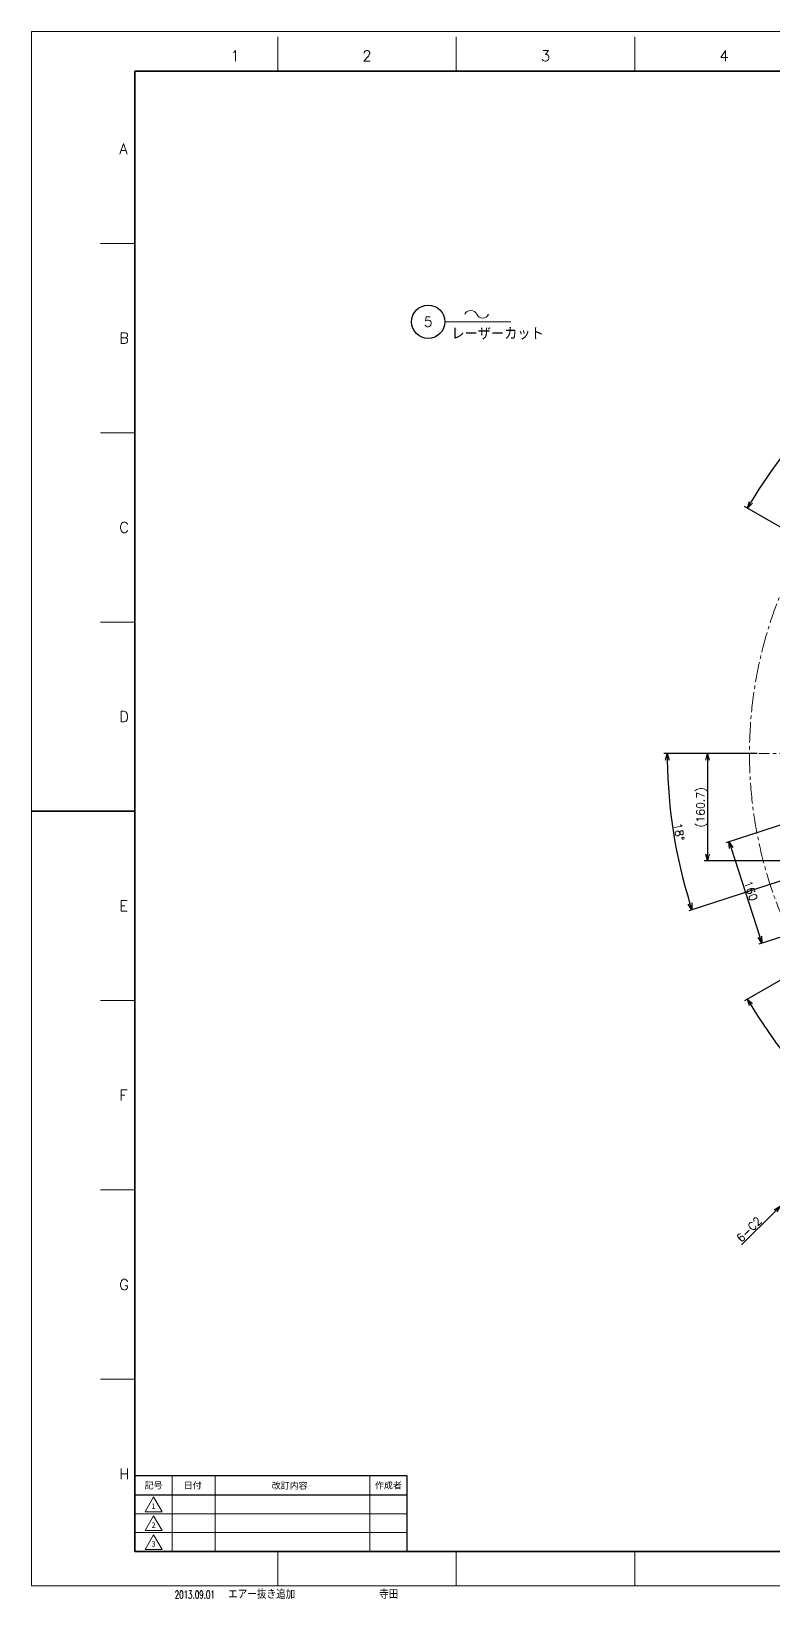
# Model space of a CAD drawing. Header units: millimetres. Extents: x 0 to 3313, y -19 to 2332.
# Drawn here: x 0 to 1113, y -19 to 2332 of the extents above; entities that cross this region are included whole.
import ezdxf
from ezdxf import colors
from ezdxf.entities.mleader import LeaderData, LeaderLine
from ezdxf.enums import TextEntityAlignment as Align
from ezdxf.math import Vec2, Vec3

# ---------------------------------------------------------------- set-up
doc = ezdxf.new("R2010")
doc.units = ezdxf.units.MM
doc.header["$LTSCALE"] = 1.6
doc.header["$PDMODE"] = 99
doc.header["$PDSIZE"] = 1
doc.linetypes.add('CENTER2', pattern=[28.575, 19.05, -3.175, 3.175, -3.175])
for name, color, linetype, lineweight in [('05_CENTER', 4, 'CENTER2', 13), ('08_DIM', 3, 'Continuous', 13), ('90_FRAME', 5, 'Continuous', 35)]:
    doc.layers.add(name, color=color, linetype=linetype, lineweight=lineweight)
doc.layers.add('91_BLANK', color=5, linetype='Continuous', lineweight=0, plot=False)
doc.styles.add('KSS_TXT', font='txt.shx', dxfattribs={"bigfont": 'extfont2.shx'})
doc.styles.add('MS_G', font='MS Gothic.ttf')
doc.styles.get("Standard").update_dxf_attribs({"font": 'txt.shx', "bigfont": 'extfont2.shx'})
doc.styles.add('表題用', font='MS PGothic.ttf')
doc.dimstyles.new('KSS_DIM', dxfattribs={"dimscale": 4, "dimtxt": 3, "dimasz": 2.5, "dimexe": 1.25, "dimexo": 0.625, "dimtad": 1, "dimdsep": 46, "dimtxsty": 'KSS_TXT', "dimblk": 'OPEN30', "dimcen": 0, "dimazin": 2, "dimtfac": 0.75, "dimtmove": 0, "dimatfit": 3, "dimldrblk": 'OPEN30', "dimfxl": 1.25, "dimtolj": 1, "dimarcsym": 0})

# ---------------------------------------------------------------- blocks, each defined once
blk = doc.blocks.new('AM_BALLOON1')
at = {"transparency": 16777216}
blk.add_circle((0, 0), 5, dxfattribs=at)
blk.add_attdef('B_NUMBER', text='', height=3, dxfattribs=at).set_placement((0, 0), align=Align.MIDDLE_CENTER)
blk = doc.blocks.new('_OPEN')
at = {"color": 0, "linetype": 'ByBlock'}
for p, q in [((-1, 0.17), (0, 0)), ((0, 0), (-1, -0.17)), ((0, 0), (-1, 0))]:
    blk.add_line(p, q, dxfattribs=at)
blk = doc.blocks.new('_Open30')
at = {"color": 0, "linetype": 'ByBlock', "lineweight": -2}
for p, q in [((-1, 0.27), (0, 0)), ((0, 0), (-1, -0.27)), ((0, 0), (-1, 0))]:
    blk.add_line(p, q, dxfattribs=at)
blk = doc.blocks.new('*D145')
at = {"layer": '08_DIM', "color": 0, "lineweight": -2, "transparency": 16777216}
for p, q in [((1088.4, 1248.3), (948.5, 1248.3)), ((1142.8, 1063.4), (985.8, 1012.4))]:
    blk.add_line(p, q, dxfattribs=at)
blk.add_arc((1711.9, 1248.3), 758.4, 180.7555, 197.2445, dxfattribs=at)
at = {"layer": 'Defpoints', "color": 0, "transparency": 16777216}
for p in [(1090.9, 1248.3), (2432.6, 1248.3), (957.6, 1169), (1290.1, 1111.2), (1145.2, 1064.2)]:
    blk.add_point(p, dxfattribs=at)
at = {"layer": '08_DIM', "color": 0, "lineweight": -2, "transparency": 16777216, "xscale": 10, "yscale": 10, "zscale": 10}
for p, rotation in [((953.5, 1248.3), 90.37774949348595), ((990.6, 1013.9), 287.6222505024008)]:
    blk.add_blockref('_Open30', p, dxfattribs=dict(at, rotation=rotation))
at = {"layer": '08_DIM', "color": 0, "transparency": 16777216, "insert": (971.2, 1131), "char_height": 12, "attachment_point": 5, "rotation": 279, "style": 'KSS_TXT'}
blk.add_mtext('\\A1;18%%d', dxfattribs=at)
blk = doc.blocks.new('*D146')
at = {"layer": '08_DIM', "color": 0, "lineweight": -2, "transparency": 16777216}
for p, q in [((1088.4, 1248.3), (1008.9, 1248.3)), ((1013.9, 1238.3), (1013.9, 1097.6)), ((1214.8, 1087.6), (1008.9, 1087.6))]:
    blk.add_line(p, q, dxfattribs=at)
at = {"layer": 'Defpoints', "color": 0, "transparency": 16777216}
for p in [(1090.9, 1248.3), (1013.9, 1087.6), (1217.3, 1087.6)]:
    blk.add_point(p, dxfattribs=at)
at = {"layer": '08_DIM', "color": 0, "lineweight": -2, "transparency": 16777216, "xscale": 10, "yscale": 10, "zscale": 10}
for p, rotation in [((1013.9, 1248.3), 90), ((1013.9, 1087.6), 270)]:
    blk.add_blockref('_Open30', p, dxfattribs=dict(at, rotation=rotation))
at = {"layer": '08_DIM', "color": 0, "transparency": 16777216, "insert": (1005.4, 1167.9), "char_height": 12, "attachment_point": 5, "rotation": 90, "style": 'KSS_TXT'}
blk.add_mtext('\\A1;(160.7)', dxfattribs=at)
blk = doc.blocks.new('*D150')
at = {"layer": '08_DIM', "color": 0, "lineweight": -2, "transparency": 16777216}
for p, q in [((1152.2, 1150.6), (1041.3, 1114.5)), ((1049.2, 1106.6), (1092.4, 973.4)), ((1201.6, 998.4), (1090.8, 962.4))]:
    blk.add_line(p, q, dxfattribs=at)
at = {"layer": 'Defpoints', "color": 0, "transparency": 16777216}
for p in [(1154.5, 1151.3), (1204, 999.2), (1095.5, 963.9)]:
    blk.add_point(p, dxfattribs=at)
at = {"layer": '08_DIM', "color": 0, "lineweight": -2, "transparency": 16777216, "xscale": 10, "yscale": 10, "zscale": 10}
for p, rotation in [((1046.1, 1116.1), 108.0000000004103), ((1095.5, 963.9), 288.0000000004104)]:
    blk.add_blockref('_Open30', p, dxfattribs=dict(at, rotation=rotation))
at = {"layer": '08_DIM', "color": 0, "transparency": 16777216, "insert": (1078.9, 1042.6), "char_height": 12, "attachment_point": 5, "rotation": 288, "style": 'KSS_TXT'}
blk.add_mtext('\\A1;160', dxfattribs=at)
blk = doc.blocks.new('*D156')
at = {"layer": '08_DIM', "color": 0, "lineweight": -2, "transparency": 16777216}
for p, q in [((1387.8, 1809.6), (1341.1, 1890.5)), ((1150.5, 1572.4), (1069.6, 1619.1))]:
    blk.add_line(p, q, dxfattribs=at)
blk.add_arc((1711.9, 1248.3), 736.6, 120.7778, 149.2222, dxfattribs=at)
at = {"layer": 'Defpoints', "color": 0, "transparency": 16777216}
for p in [(1238.4, 1812.6), (1389, 1807.4), (1399.7, 1789), (1152.7, 1571.1), (1171.2, 1560.5)]:
    blk.add_point(p, dxfattribs=at)
at = {"layer": '08_DIM', "color": 0, "lineweight": -2, "transparency": 16777216, "xscale": 10, "yscale": 10, "zscale": 10}
for p, rotation in [((1343.6, 1886.2), 30.38892138266085), ((1073.9, 1616.6), 239.6110786173658)]:
    blk.add_blockref('_Open30', p, dxfattribs=dict(at, rotation=rotation))
at = {"layer": '08_DIM', "color": 0, "transparency": 16777216, "insert": (1185, 1775.2), "char_height": 12, "attachment_point": 5, "rotation": 45, "style": 'KSS_TXT'}
blk.add_mtext('\\A1;30%%d', dxfattribs=at)
blk = doc.blocks.new('*D162')
at = {"layer": '08_DIM', "color": 0, "lineweight": -2, "transparency": 16777216}
for p, q in [((1150.5, 924.2), (1069.6, 877.5)), ((1387.8, 687), (1341.1, 606))]:
    blk.add_line(p, q, dxfattribs=at)
blk.add_arc((1711.9, 1248.3), 736.6, 210.7778, 239.2222, dxfattribs=at)
at = {"layer": 'Defpoints', "color": 0, "transparency": 16777216}
for p in [(1152.7, 925.5), (1171.2, 936.1), (1147.6, 774.8), (1399.7, 707.6), (1389, 689.1)]:
    blk.add_point(p, dxfattribs=at)
at = {"layer": '08_DIM', "color": 0, "lineweight": -2, "transparency": 16777216, "xscale": 10, "yscale": 10, "zscale": 10}
for p, rotation in [((1073.9, 880), 120.3889213826341), ((1343.6, 610.4), 329.6110786173392)]:
    blk.add_blockref('_Open30', p, dxfattribs=dict(at, rotation=rotation))
at = {"layer": '08_DIM', "color": 0, "transparency": 16777216, "insert": (1197, 733.4), "char_height": 12, "attachment_point": 5, "rotation": 315, "style": 'KSS_TXT'}
blk.add_mtext('\\A1;30%%d', dxfattribs=at)
blk = doc.blocks.new('*D183')
at = {"layer": '08_DIM', "color": 0, "lineweight": -2, "transparency": 16777216}
blk.add_line((1115.8, 562.2), (1064.9, 511.3), dxfattribs=at)
at = {"layer": 'Defpoints', "color": 0, "transparency": 16777216}
for p in [(1122.9, 569.3), (1041.7, 488.1), (1041.7, 488.1)]:
    blk.add_point(p, dxfattribs=at)
at = {"layer": '08_DIM', "color": 0, "lineweight": -2, "transparency": 16777216, "xscale": 10, "yscale": 10, "zscale": 10, "rotation": 45}
blk.add_blockref('_Open30', (1122.9, 569.3), dxfattribs=at)
at = {"layer": '08_DIM', "color": 0, "transparency": 16777216, "insert": (1076.2, 534.7), "char_height": 12, "attachment_point": 5, "rotation": 45, "style": 'KSS_TXT'}
blk.add_mtext('\\A1;6-C2', dxfattribs=at)
blk = doc.blocks.new('p1ba05')
for centre, start, end in [((-2.95, 0.29), 24.2276, 155.5758), ((0, 1.62), 204.2276, 335.5758)]:
    blk.add_arc(centre, 1.62, start, end)

msp = doc.modelspace()

# ---------------------------------------------------------------- linework, layer by layer
at = {"layer": '05_CENTER'}
msp.add_line((2432.629, 1248.293), (1090.891, 1248.293), dxfattribs=at)
msp.add_circle((1711.861, 1248.293), 635, dxfattribs=at)
at = {"layer": '08_DIM'}
msp.add_line((620.081, 1896.129), (719.029, 1896.129), dxfattribs=at)
at = {"layer": '90_FRAME', "color": 4, "lineweight": 13}
for p, q in [((369.502, 2271.831), (369.502, 2323.679)), ((637.235, 2271.831), (637.235, 2323.679)), ((904.969, 2271.831), (904.969, 2323.679)), ((155.384, 2013.69), (103.536, 2013.69)), ((155.384, 1729.701), (103.536, 1729.701)), ((155.384, 1445.713), (103.536, 1445.713)), ((155.384, 877.735), (103.536, 877.735)), ((155.384, 593.746), (103.536, 593.746)), ((155.384, 309.757), (103.536, 309.757)), ((369.502, 0), (369.502, 51.616)), ((637.235, 0), (637.235, 51.616)), ((904.969, 0), (904.969, 51.616))]:
    msp.add_line(p, q, dxfattribs=at)
at = {"layer": '90_FRAME'}
msp.add_line((0, 1161.724), (155.384, 1161.724), dxfattribs=at)
at = {"layer": '90_FRAME', "color": 0, "lineweight": 13}
for p, q in [((211.384, 51.616), (211.384, 164.759)), ((275.384, 51.616), (275.384, 164.759)), ((507.384, 51.616), (507.384, 164.759)), ((155.384, 108.187), (563.384, 108.187)), ((155.384, 79.902), (563.384, 79.902))]:
    msp.add_line(p, q, dxfattribs=at)
at = {"layer": '90_FRAME', "color": 0, "lineweight": 25}
msp.add_line((155.384, 136.473), (563.384, 136.473), dxfattribs=at)
at = {"layer": '90_FRAME'}
msp.add_lwpolyline([(155.384, 51.616), (3260.956, 51.616), (3260.956, 2271.831), (155.384, 2271.831)], close=True, dxfattribs=at)
at = {"layer": '90_FRAME', "color": 0, "lineweight": 25}
msp.add_lwpolyline([(155.384, 51.616), (563.384, 51.616), (563.384, 164.759), (155.384, 164.759)], close=True, dxfattribs=at)
at = {"layer": '90_FRAME', "color": 0, "lineweight": 13}
for points in [[(170.655, 111.192), (183.384, 133.238), (196.112, 111.192), (170.655, 111.192)], [(170.655, 82.906), (183.384, 104.952), (196.112, 82.906), (170.655, 82.906)], [(170.655, 54.62), (183.384, 76.667), (196.112, 54.62), (170.655, 54.62)]]:
    msp.add_lwpolyline(points, dxfattribs=at)
at = {"layer": '91_BLANK'}
msp.add_lwpolyline([(0, 0), (3312.803, 0), (3312.803, 2331.679), (0, 2331.679)], close=True, dxfattribs=at)

# ---------------------------------------------------------------- block references
at = {"layer": '08_DIM', "xscale": 6, "yscale": 6, "zscale": 6}
msp.add_blockref('p1ba05', (676.684, 1901.6), dxfattribs=at)

# ---------------------------------------------------------------- texts
at = {"layer": '08_DIM', "style": 'KSS_TXT'}
msp.add_text('レーザーカット', height=18, dxfattribs=at).set_placement((629.807, 1869.295))
at = {"layer": '90_FRAME', "color": 0, "lineweight": 13, "style": 'KSS_TXT'}
for s, p in [('1', (305.507, 2282.158)), ('2', (503.368, 2282.158)), ('3', (771.102, 2282.158)), ('4', (1038.836, 2282.158))]:
    msp.add_text(s, height=16, dxfattribs=at).set_placement(p, align=Align.BOTTOM_CENTER)
for s, p in [('A', (131.829, 2155.685)), ('B', (131.829, 1871.696)), ('C', (131.829, 1587.707)), ('D', (131.829, 1303.718)), ('E', (131.829, 1019.729)), ('F', (131.829, 735.74)), ('G', (131.829, 451.752)), ('H', (131.829, 167.763))]:
    msp.add_text(s, height=16, dxfattribs=at).set_placement(p, align=Align.MIDDLE_LEFT)
at = {"layer": '90_FRAME', "color": 0, "style": '表題用'}
for s, p in [('記号', (183.384, 150.616)), ('日付', (242.01, 150.616)), ('作成者', (535.384, 150.616))]:
    msp.add_text(s, height=9.6, dxfattribs=at).set_placement(p, align=Align.MIDDLE_CENTER)
msp.add_text('改訂内容', height=9.6, dxfattribs=at).set_placement((387.384, 150.616), align=Align.MIDDLE)
at = {"layer": '90_FRAME', "color": 0, "lineweight": 13, "style": 'MS_G'}
for s, p in [('1', (183.384, 119.502)), ('2', (183.384, 91.216)), ('3', (183.384, 62.93))]:
    msp.add_text(s, height=8.486, dxfattribs=at).set_placement(p, align=Align.MIDDLE)
at = {"layer": '90_FRAME', "color": 3, "lineweight": 13, "width": 0.65}
msp.add_text('2013.09.01', height=12, dxfattribs=at).set_placement((214.968, -19.199))
at = {"layer": '90_FRAME', "color": 3, "lineweight": 13}
for s, p in [('エアー抜き追加', (294.935, -19.199)), ('寺田', (521.481, -19.199))]:
    msp.add_text(s, height=12, dxfattribs=at).set_placement(p)

# ---------------------------------------------------------------- dimensions: what is measured, and where the dimension line sits
at = {"layer": '08_DIM'}
for base, line1, line2, picture, middle in [((1238.381, 1812.564), ((1171.157, 1560.468), (1152.711, 1571.118)), ((1399.686, 1788.996), (1389.036, 1807.442)), '*D156', (1184.992, 1775.161)), ((957.626, 1169.02), ((1145.158, 1064.16), (1290.067, 1111.244)), ((2432.629, 1248.293), (1090.891, 1248.293)), '*D145', (971.204, 1130.984)), ((1147.589, 774.813), ((1171.157, 936.118), (1152.711, 925.468)), ((1399.686, 707.59), (1389.036, 689.144)), '*D162', (1197.013, 733.445))]:
    dim = msp.add_angular_dim_2l(base=base, line1=line1, line2=line2, dimstyle='KSS_DIM', override={"dimarcsym": 1}, dxfattribs=at)
    dim.commit()
    dim.dimension.update_dxf_attribs({"geometry": picture, "text_midpoint": middle})
dim = msp.add_linear_dim(base=(1013.867, 1087.604), p1=(1090.891, 1248.293), p2=(1217.311, 1087.604), angle=90, text='(<>)', dimstyle='KSS_DIM', override={"dimdec": 1, "dimarcsym": 1}, dxfattribs=at)
dim.commit()
dim.dimension.update_dxf_attribs({"geometry": '*D146', "text_midpoint": (1005.367, 1167.948)})
dim = msp.add_linear_dim(base=(1095.509, 963.911), p1=(1154.548, 1151.328), p2=(1203.99, 999.159), angle=288, dimstyle='KSS_DIM', override={"dimarcsym": 1}, dxfattribs=at)
dim.commit()
dim.dimension.update_dxf_attribs({"geometry": '*D150', "text_midpoint": (1078.871, 1042.622)})
dim = msp.add_aligned_dim(p1=(1122.861, 569.293), p2=(1041.658, 488.09), distance=0, text='6-C2', dimstyle='KSS_DIM', override={"dimse1": 1, "dimse2": 1, "dimsd2": 1}, dxfattribs=at)
dim.commit()
dim.dimension.update_dxf_attribs({"geometry": '*D183', "text_midpoint": (1076.249, 534.702)})

# ---------------------------------------------------------------- leaders
ml = msp.add_multileader_block('Standard', dxfattribs=at)
ml.set_content('AM_BALLOON1', color=256, scale=5)
ml.set_attribute('B_NUMBER', '5', width=0)
ml.set_leader_properties(color=256, linetype='ByLayer', lineweight=-1)
ml.set_arrow_properties(name='OPEN')
ml.build(insert=Vec2(0, 0))
ml.multileader.update_dxf_attribs({"leader_type": 0, "has_dogleg": 0, "text_right_attachment_type": 6, "dogleg_length": 0, "arrow_head_size": 10, "scale": 2.5, "block_connection_type": 1})
ctx = ml.context
ctx.base_point, ctx.scale, ctx.char_height, ctx.arrow_head_size, ctx.landing_gap_size, ctx.plane_origin = Vec3(595.046, 1896.162), 2.5, 20, 10, 10, Vec3(595.046, 1896.162)
ctx.right_attachment, ctx.attachment_type = 6, 1
notes = []
notes.append((ctx, [(0, (0, 0, 0), (0, 0), (1, 0), 1, [])]))
ctx.block.insert = Vec3(595.046, 1896.162)
for ctx, leaders in notes:
    for number, flags, end, landing, length, lines in leaders:
        leader = LeaderData()
        leader.index, (leader.has_last_leader_line, leader.has_dogleg_vector, leader.attachment_direction) = number, flags
        leader.last_leader_point, leader.dogleg_vector, leader.dogleg_length = Vec3(end), Vec3(landing), length
        for number, points, colour, breaks in lines:
            line = LeaderLine()
            line.index, line.vertices, line.color, line.breaks = number, Vec3.list(points), colors.encode_raw_color(colour), breaks
            leader.lines.append(line)
        ctx.leaders.append(leader)

doc.saveas('drawing.dxf')
